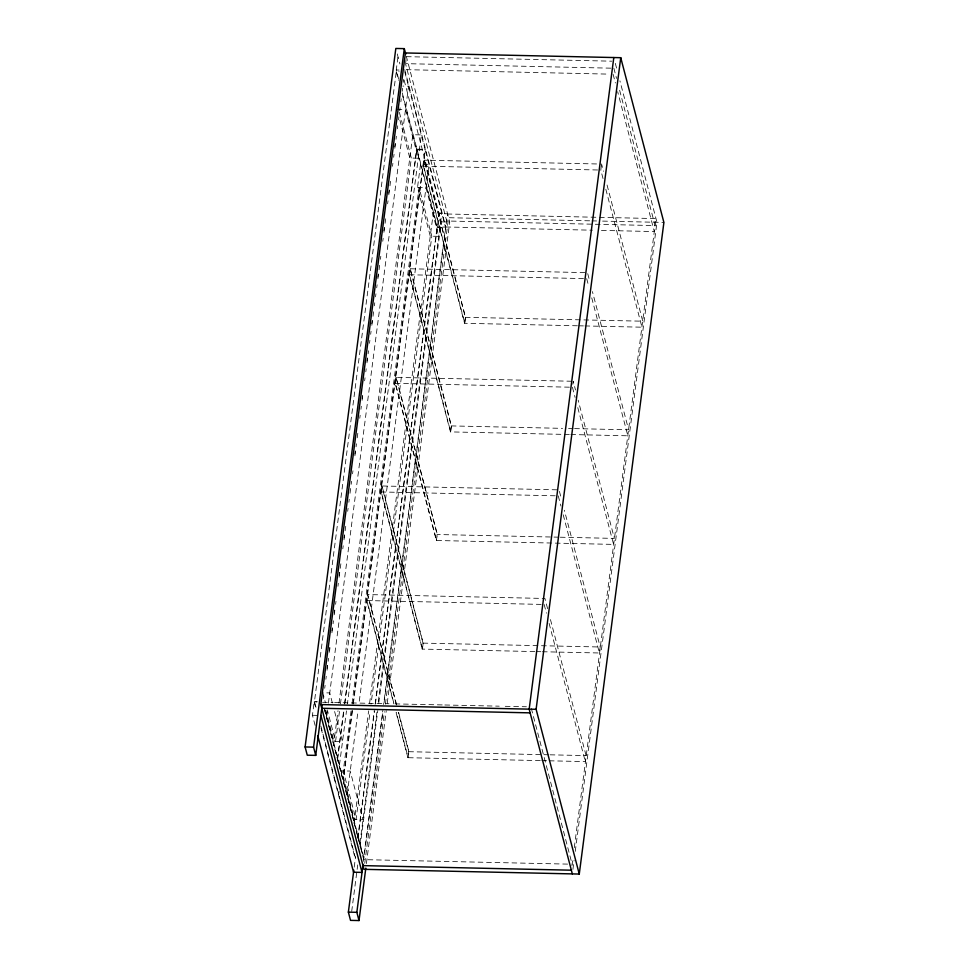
<?xml version="1.0" encoding="UTF-8"?>
<svg xmlns="http://www.w3.org/2000/svg" width="969" height="969" viewBox="0 0 969 969"><rect width="100%" height="100%" fill="white"/><g stroke="black" fill="none" stroke-linecap="round" stroke-linejoin="round"><path stroke-width="0.73" stroke-dasharray="4.84 3.63" d="M315.119 725.454L312.454 715.279L314.174 701.98L316.996 702.04M398.538 78.707L396.26 69.998L397.98 56.686L400.815 56.747M315.979 707.358L314.465 701.592L396.285 71.609L399.119 71.67M327.025 668.44L327.413 665.449M329.363 650.453L329.751 647.462M331.895 630.976L332.282 627.973M334.232 612.989L334.62 609.986M339.102 575.513L339.489 572.509M343.971 538.037L344.358 535.033M354.872 454.098L355.26 451.094M362.067 398.634L362.467 395.631M366.936 361.158L367.324 358.167M371.805 323.682L372.193 320.691M377.837 277.219L378.225 274.227M383.881 230.755L384.269 227.751M388.739 193.279L389.126 190.275M394.783 146.816L395.17 143.812M405.684 62.864L406.072 59.836M323.331 698.782L323.719 695.778M324.7 688.281L325.087 685.289M325.863 679.281L326.25 676.289M327.037 670.282L328.007 662.784M328.2 661.282L328.588 658.29M329.375 652.282L329.957 647.789M331.907 632.781L332.876 625.284M333.07 623.782L333.457 620.79M334.244 614.782L334.826 610.288M335.601 604.281L335.989 601.289M337.939 586.281L338.326 583.29M339.114 577.282L340.083 569.784M340.276 568.282L340.87 563.788M342.808 548.781L343.208 545.789M343.983 539.781L344.952 532.284M345.146 530.782L345.739 526.288M347.677 511.293L348.077 508.289M348.852 502.281L349.24 499.289M350.015 493.282L350.996 485.784M351.19 484.282L351.577 481.29M352.559 473.793L352.946 470.789M354.896 455.793L355.865 448.284M356.059 446.794L356.447 443.79M357.234 437.794L357.815 433.288M359.765 418.293L360.153 415.289M360.928 409.293L361.316 406.29M362.103 400.294L362.685 395.788M364.635 380.793L365.022 377.789M365.797 371.793L366.185 368.789M366.972 362.794L367.941 355.284M368.135 353.794L368.523 350.79M369.504 343.292L369.892 340.289M370.667 334.293L371.054 331.289M371.842 325.293L372.811 317.796M373.004 316.294L373.598 311.788M374.373 305.792L374.761 302.788M375.536 296.793L375.936 293.789M376.711 287.793L377.098 284.789M377.874 278.793L378.855 271.296M379.049 269.794L379.63 265.288M380.405 259.292L380.805 256.288M382.755 241.293L383.143 238.289M383.918 232.294L384.887 224.796M385.093 223.294L385.674 218.788M387.624 203.793L388.012 200.789M388.787 194.793L389.768 187.296M389.962 185.794L390.543 181.288M392.493 166.293L392.881 163.289M393.656 157.293L394.044 154.289M394.831 148.293L395.8 140.796M395.994 139.294L396.382 136.29M397.363 128.792L397.75 125.788M398.525 119.793L398.913 116.789M399.7 110.793L400.088 107.789M400.863 101.793L401.251 98.79M402.232 91.292L402.619 88.3M403.395 82.292L403.794 79.288M326.723 716.2L327.498 710.204M328.418 703.106L408.543 86.205L402.886 86.084M333.53 745.222L338.011 710.725M338.993 703.215L412.818 134.727L421.297 134.921L347.374 704.124M339.465 711.476L335.565 741.467L327.316 709.95M340.434 703.979L411.341 158.044L398.962 110.769M337.309 759.635L343.547 711.634M344.516 704.136L416.597 149.141L402.317 94.623M337.672 758.751L343.898 710.749M344.879 703.252L416.767 149.759L425.234 149.953L445.546 227.485L383.591 704.475M339.477 764.904L346.49 710.907M338.714 794.168L339.089 791.261M341.367 773.795L341.742 770.888L350.209 771.07L362.975 819.774L354.497 819.592L341.742 770.888M417.518 187.465L425.985 187.647L438.751 236.351L430.272 236.17L417.518 187.465L420.534 164.185L429.013 164.367L358.881 704.354M351.069 710.931L343.28 770.924L356.035 819.629L370.061 711.634M352.05 703.433L419.056 187.501L431.811 236.206L371.042 704.136M352.219 710.325L343.256 779.318L325.209 710.434M352.995 704.318L425.076 149.335L404.763 71.791M352.377 710.943L343.414 779.936L363.726 857.48L382.816 710.483M353.346 703.446L425.234 149.953M422.242 649.097L381.011 491.961L381.859 485.978L559.028 489.866L561.317 498.599M577.778 407.622L613.595 544.396L436.353 540.496L395.182 383.361L396.042 377.377M569.3 434.5L450.452 431.895L409.293 274.76L410.069 268.776L587.468 272.664L589.758 281.398M577.403 325.778L464.563 323.295L423.392 166.159L424.18 160.176L601.579 164.064L603.481 171.343M347.193 794.35L358.094 710.362M354.012 823.371L368.62 710.883M369.589 703.373L433.3 212.889L441.767 213.071L377.971 704.293M357.779 837.785L374.337 710.289M375.124 704.293L437.067 227.303L416.767 149.759M354.206 867.158L355.575 856.669M357.912 838.682L374.458 711.27M375.427 703.773L439.09 213.616L447.569 213.798L383.906 703.954M359.947 843.066L377.195 710.289M351.699 911.369L357.731 864.905M360.068 846.918L377.789 710.507M378.758 703.022L441.246 221.853L404.073 79.93M363.46 861.344L383.07 710.98M364.744 863.318L384.439 711.682M385.408 704.172L448.586 217.71L590.521 220.835M366.403 863.585L386.256 710.701M387.237 703.203L449.725 222.046L406.459 56.868M540.266 760.604L407.913 757.697L408.688 751.702L398.392 712.421M450.452 431.895L451.227 425.912L410.069 268.776M464.563 323.295L465.338 317.311L424.18 160.176M572.824 384.257L573.212 381.265L575.501 389.998M601.386 165.566L600.804 170.059L603.093 178.78M549.278 760.798L585.312 761.598L586.088 755.602L549.883 617.386M542.361 651.737L599.411 652.985L600.199 647.001L564.37 510.239M571.94 865.692L572.921 858.183M574.29 847.681L655.989 218.582L447.617 214.004M572.921 869.399L574.084 860.387M575.259 851.388L656.958 222.289L619.918 80.863M406.399 56.662L611.754 61.18M610.845 68.169L405.502 63.651L446.709 220.993L655.08 225.571L618.828 87.174M406.229 69.671L608.556 74.116M396.26 69.998L399.083 70.059M397.036 109.303L405.514 109.497L418.269 158.201L409.802 158.02L399.289 117.903M416.597 149.141L425.076 149.335M423.392 166.159L597.8 169.987M592.035 220.871L596.565 220.968M602.609 221.102L663.898 222.446M441.246 221.853L449.725 222.046M445.934 226.976L592.398 230.198M601.458 230.404L654.305 231.555L617.665 91.704M437.067 227.303L445.546 227.485M409.293 274.76L583.689 278.587M465.338 317.311L642.738 321.199L606.909 184.437M578.905 325.802L583.399 325.899M584.901 325.935L641.962 327.195L605.758 188.967M571.71 381.241L395.97 377.377L437.201 534.513M395.182 383.361L569.433 387.188M451.227 425.912L562.565 428.359M568.573 428.48L573.079 428.589M574.581 428.613L628.639 429.8L592.422 291.584M570.802 434.536L627.851 435.796L591.272 296.114M381.011 491.961L555.249 495.789M558.822 537.177L437.128 534.513L436.353 540.496L437.358 534.513L396.2 377.377L395.425 383.361L436.583 540.496M560.324 537.214L614.37 538.401L578.166 400.185M541.15 604.39L366.742 600.562L393.802 703.857M422.944 643.113L600.199 647.001M534.852 651.568L422.169 649.097L423.017 643.113L381.786 485.978M536.354 651.604L540.859 651.701M314.465 701.592L317.287 701.665M322.556 702.295L333.118 702.525M334.632 702.561L388.993 703.748M395.025 703.882L443.342 704.947M444.856 704.984L499.217 706.171M505.249 706.304L526.397 706.764M312.454 715.279L319.516 715.437M408.688 751.702L542.543 754.645M544.045 754.681L548.551 754.778M550.053 754.815L586.088 755.602M541.768 760.641L547.776 760.762M567.604 864.106L363.763 859.636L324.458 709.574M615.327 63.373L617.241 70.664M613.874 68.23L616.538 78.428M613.086 74.213L615.376 82.959M586.693 278.66L588.607 285.928M572.437 387.261L575.101 397.435M558.253 495.862L560.918 506.036M563.207 514.769L599.411 652.985M547.594 608.653L544.929 598.467L367.53 594.566L396.491 705.153M404.715 69.635L445.837 227.109L437.358 226.916L401.965 91.789M544.154 604.462L546.431 613.183M549.108 623.37L585.312 761.598M397.266 53.937L399.894 63.954M396.285 71.609L398.55 80.257M531.303 708.327L572.134 864.215M396.721 705.153L367.76 594.578L366.972 600.562L394.032 703.869M398.622 712.433L408.918 751.714L408.143 757.697L396.321 712.59M396.091 712.59L407.913 757.697M332.367 702.949L329.739 692.92L322.81 692.762L325.439 702.791M334.62 711.537L342.505 741.624L334.026 741.43L325.766 709.926M324.554 709.429L363.763 859.091M320.872 726.035L334.777 779.137M334.935 779.754L355.248 857.286M314.174 701.98L316.076 709.247M321.03 728.131L355.284 858.909M382.016 485.978L381.241 491.961L422.399 649.097L423.174 643.113L382.016 485.978M410.299 268.776L409.524 274.76L450.682 431.895L451.457 425.912L410.299 268.776M424.41 160.176L423.623 166.159L464.793 323.295L465.568 317.311L424.41 160.176"/><path stroke-width="1.45" d="M322.168 705.275L315.737 755.384L307.27 755.202L305.102 746.954L395.824 48.45L404.303 48.632L405.745 54.131M315.737 755.384L313.581 747.147L404.303 48.632M320.8 704.572L405.43 52.956L620.741 57.692L663.898 222.446L579.268 874.05L363.956 869.326L320.8 704.572L536.111 709.296L579.268 874.05M365.822 868.091L359.002 920.55L350.524 920.368L348.368 912.132L353.818 870.15M359.002 920.55L356.846 912.313L363.072 864.348M613.801 57.534L529.171 709.151L572.328 873.905M536.111 709.296L620.741 57.692M321.781 708.278L530.14 712.857M305.102 746.954L313.581 747.147M362.987 865.62L571.359 870.198M348.368 912.132L356.846 912.313M320.921 715.473L362.031 872.403L353.552 872.209L317.771 735.628"/></g></svg>
